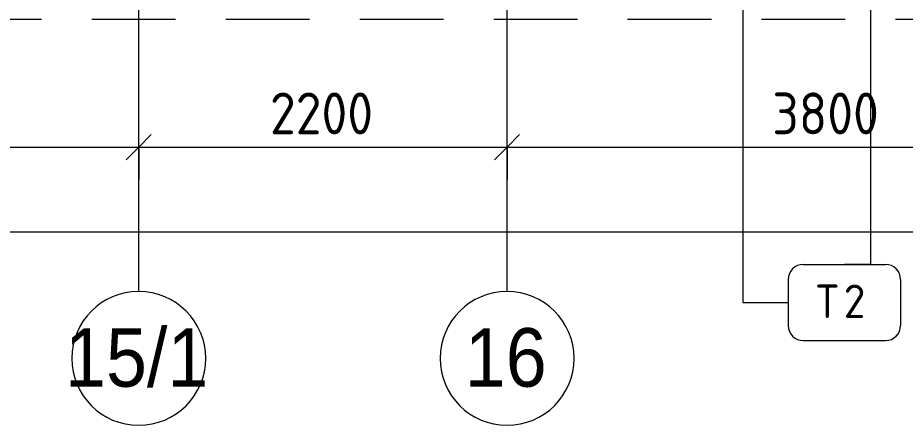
# Model space of a CAD drawing. Header units: millimetres. Extents: x -6228 to 201956, y -8553 to 30426.
# Drawn here: x 150689 to 155990, y -2706 to -269 of the extents above; entities that cross this region are included whole.
import ezdxf

# ---------------------------------------------------------------- set-up
doc = ezdxf.new("R2010")
doc.units = ezdxf.units.MM
doc.linetypes.add('200_ШТРИХ__ш1_п0_6_', pattern=[800, 500, -300])
for name, color, linetype, lineweight in [('A-ANNO-DIMS', 7, 'Continuous', 9), ('A-ANNO-DIMS-100', 7, 'Continuous', 9), ('A-DETL-MBND-1', 7, '200_ШТРИХ__ш1_п0_6_', 9), ('Марки для знаков', 7, 'Continuous', 9), ('Оси', 7, 'Continuous', 9), ('Оси-1', 7, 'Continuous', 20)]:
    doc.layers.add(name, color=color, linetype=linetype, lineweight=lineweight)
doc.styles.add('Arial_1', font='arial.ttf', dxfattribs={"width": 0.9, "height": 350})
doc.styles.add('GOST Common_1', font='GOST_Common.ttf', dxfattribs={"height": 200})
doc.styles.add('ISOCPEUR_1', font='isocpeur.ttf', dxfattribs={"width": 0.9, "height": 250})
doc.dimstyles.new('ISO-2_5_0_9К_БОЛЬШОЙ', dxfattribs={"dimscale": 304.8, "dimtxt": 248.995294, "dimasz": 0.492126, "dimexe": 0.393701, "dimexo": 0.984252, "dimgap": 0, "dimtad": 1, "dimdec": 0, "dimrnd": 10, "dimzin": 0, "dimdsep": 46, "dimtxsty": 'ISOCPEUR_1', "dimblk1": 'OBLIQUE', "dimblk2": 'OBLIQUE', "dimsah": 1, "dimcen": 0.09, "dimdle": 0.393701, "dimazin": 0, "dimtfac": 1, "dimtdec": 4, "dimtix": 1, "dimtmove": 0, "dimatfit": 3, "dimfxl": 1, "dimtvp": 1, "dimtolj": 1, "dimtzin": 0, "dimarcsym": 2})

# ---------------------------------------------------------------- blocks, each defined once
blk = doc.blocks.new('Ось сетки - D8-29747960-План зашивки приборов отопления в осях 1 этажа 12-23')
at = {"layer": 'Оси-1'}
for start, end in [(360, 180), (180, 360)]:
    blk.add_arc((0, 0), 4, start, end, dxfattribs=at)
blk = doc.blocks.new('DIMBLOCK21-План зашивки приборов отопления в осях 1 этажа 12-23')
at = {"layer": 'A-ANNO-DIMS-100'}
for p, q in [((149111.9, -1236.9), (149111.9, -922.9)), ((151411.9, -1236.9), (151411.9, -922.9)), ((149111.9, -1042.9), (151411.9, -1042.9)), ((149111.9, -1042.9), (149111.9, -1236.9)), ((151411.9, -1042.9), (151411.9, -1236.9))]:
    blk.add_line(p, q, dxfattribs=at)
at = {"layer": 'A-ANNO-DIMS-100', "lineweight": 20}
for p, q in [((149111.9, -1042.9), (149186.9, -967.9)), ((151411.9, -1042.9), (151486.9, -967.9)), ((149111.9, -1042.9), (149036.9, -1117.9)), ((151411.9, -1042.9), (151336.9, -1117.9))]:
    blk.add_line(p, q, dxfattribs=at)
at = {"layer": 'A-ANNO-DIMS-100', "color": 0, "insert": (149945.9, -716.3), "char_height": 250, "width": 758.478, "attachment_point": 1, "line_spacing_factor": 1.149209, "style": 'ISOCPEUR_1'}
blk.add_mtext('2300', dxfattribs=at)
blk = doc.blocks.new('_Oblique')
at = {"color": 0, "linetype": 'ByBlock', "lineweight": -2}
blk.add_line((-0.5, -0.5), (0.5, 0.5), dxfattribs=at)
blk = doc.blocks.new('DIMBLOCK22-План зашивки приборов отопления в осях 1 этажа 12-23')
at = {"layer": 'A-ANNO-DIMS-100'}
for p, q in [((151411.9, -1236.9), (151411.9, -922.9)), ((153611.9, -1236.9), (153611.9, -922.9)), ((151411.9, -1042.9), (153611.9, -1042.9)), ((151411.9, -1042.9), (151411.9, -1236.9)), ((153611.9, -1042.9), (153611.9, -1236.9))]:
    blk.add_line(p, q, dxfattribs=at)
at = {"layer": 'A-ANNO-DIMS-100', "lineweight": 20}
for p, q in [((151411.9, -1042.9), (151486.9, -967.9)), ((153611.9, -1042.9), (153686.9, -967.9)), ((151411.9, -1042.9), (151336.9, -1117.9)), ((153611.9, -1042.9), (153536.9, -1117.9))]:
    blk.add_line(p, q, dxfattribs=at)
at = {"layer": 'A-ANNO-DIMS-100', "color": 0, "insert": (152195.9, -716.3), "char_height": 250, "width": 758.478, "attachment_point": 1, "line_spacing_factor": 1.149209, "style": 'ISOCPEUR_1'}
blk.add_mtext('2200', dxfattribs=at)
blk = doc.blocks.new('DIMBLOCK23-План зашивки приборов отопления в осях 1 этажа 12-23')
at = {"layer": 'A-ANNO-DIMS-100'}
for p, q in [((153611.9, -1236.9), (153611.9, -922.9)), ((157411.9, -1236.9), (157411.9, -922.9)), ((153611.9, -1042.9), (157411.9, -1042.9)), ((153611.9, -1042.9), (153611.9, -1236.9)), ((157411.9, -1042.9), (157411.9, -1236.9))]:
    blk.add_line(p, q, dxfattribs=at)
at = {"layer": 'A-ANNO-DIMS-100', "lineweight": 20}
for p, q in [((153611.9, -1042.9), (153686.9, -967.9)), ((157411.9, -1042.9), (157486.9, -967.9)), ((153611.9, -1042.9), (153536.9, -1117.9)), ((157411.9, -1042.9), (157336.9, -1117.9))]:
    blk.add_line(p, q, dxfattribs=at)
at = {"layer": 'A-ANNO-DIMS-100', "color": 0, "insert": (155195.9, -716.3), "char_height": 250, "width": 758.478, "attachment_point": 1, "line_spacing_factor": 1.149209, "style": 'ISOCPEUR_1'}
blk.add_mtext('3800', dxfattribs=at)
blk = doc.blocks.new('DIMBLOCK33-План зашивки приборов отопления в осях 1 этажа 12-23')
at = {"layer": 'A-ANNO-DIMS-100'}
for p, q in [((135261.9, -1743.6), (135261.9, -1429.6)), ((181511.9, -1743.6), (181511.9, -1429.6)), ((135141.9, -1549.6), (181631.9, -1549.6)), ((135261.9, -1549.6), (135261.9, -1743.6)), ((181511.9, -1549.6), (181511.9, -1743.6))]:
    blk.add_line(p, q, dxfattribs=at)
at = {"layer": 'A-ANNO-DIMS-100', "lineweight": 20}
for p, q in [((135261.9, -1549.6), (135336.9, -1474.6)), ((181511.9, -1549.6), (181586.9, -1474.6)), ((135261.9, -1549.6), (135186.9, -1624.6)), ((181511.9, -1549.6), (181436.9, -1624.6))]:
    blk.add_line(p, q, dxfattribs=at)
at = {"layer": 'A-ANNO-DIMS-100', "color": 0, "insert": (157979.9, -1223), "char_height": 250, "width": 976.828, "attachment_point": 1, "line_spacing_factor": 1.149209, "style": 'ISOCPEUR_1'}
blk.add_mtext('46250', dxfattribs=at)
blk = doc.blocks.new('Марка_Знаки - В прямоуг_Наименование краткое-30718135-План зашивки приборов отопления в осях 1 этажа 12-23')
at = {"layer": 'Марки для знаков'}
for p, q in [((-2.455, 2.278), (2.455, 2.278)), ((-3.355, 1.378), (-3.355, -1.384)), ((3.355, 1.378), (3.355, -1.378)), ((-2.461, -2.278), (2.455, -2.278))]:
    blk.add_line(p, q, dxfattribs=at)
for centre, radius, start, end in [((-2.455, 1.378), 0.9, 90, 180), ((2.455, 1.378), 0.9, 0, 90), ((-2.461, -1.384), 0.893, 180, 270), ((2.455, -1.378), 0.9, 270, 0)]:
    blk.add_arc(centre, radius, start, end, dxfattribs=at)

msp = doc.modelspace()

# ---------------------------------------------------------------- linework, layer by layer
at = {"layer": 'A-DETL-MBND-1'}
msp.add_line((169231.9, -280), (135694.5, -280), dxfattribs=at)
at = {"layer": 'Марки для знаков'}
for p, q in [((155019.3, 304.7), (155019.3, -1971.9)), ((155781.6, 290.1), (155781.6, -1744.1)), ((155781.6, -1744.1), (155626.8, -1744.1)), ((155019.3, -1971.9), (155291.3, -1971.9))]:
    msp.add_line(p, q, dxfattribs=at)
at = {"layer": 'Оси'}
for p, q in [((151411.9, -1906.3), (151411.9, 593.7)), ((153611.9, -1906.3), (153611.9, 593.7))]:
    msp.add_line(p, q, dxfattribs=at)

# ---------------------------------------------------------------- block references
at = {"layer": 'Марки для знаков', "xscale": 99.99999999999993, "yscale": 99.99999999999993, "zscale": 99.99999999999993}
msp.add_blockref('Марка_Знаки - В прямоуг_Наименование краткое-30718135-План зашивки приборов отопления в осях 1 этажа 12-23', (155626.8, -1971.9), dxfattribs=at)
at = {"layer": 'Оси-1', "xscale": 99.99999999999993, "yscale": 99.99999999999993, "zscale": 99.99999999999993}
for p in [(151411.9, -2306.3), (153611.9, -2306.3)]:
    msp.add_blockref('Ось сетки - D8-29747960-План зашивки приборов отопления в осях 1 этажа 12-23', p, dxfattribs=at)

# ---------------------------------------------------------------- texts
at = {"layer": 'Марки для знаков', "char_height": 200, "attachment_point": 1, "style": 'GOST Common_1'}
for s, insert, width in [('\\fGOST Common|b0|i0|c204|p34|;Т', (155456.8, -1864.8), 200.422), ('\\fGOST Common|b0|i0|c204|p34|;2', (155622.2, -1864.8), 176.371)]:
    msp.add_mtext(s, dxfattribs=dict(at, insert=insert, width=width))
at = {"layer": 'Оси', "char_height": 350, "attachment_point": 1, "style": 'Arial_1'}
for s, insert, width in [('15/1', (150971.6, -2125.6), 1060.633), ('16', (153359.3, -2125.6), 606.076)]:
    msp.add_mtext(s, dxfattribs=dict(at, insert=insert, width=width))

# ---------------------------------------------------------------- dimensions: what is measured, and where the dimension line sits
at = {"layer": 'A-ANNO-DIMS'}
for base, p1, p2, override, picture, middle in [((151411.9, -1042.9), (149111.9, -936.9), (151411.9, -936.9), {"dimpost": '<>', "dimfxl": 2300}, 'DIMBLOCK21-План зашивки приборов отопления в осях 1 этажа 12-23', (150261.9, -917.9)), ((153611.9, -1042.9), (151411.9, -936.9), (153611.9, -936.9), {"dimpost": '<>', "dimfxl": 2200}, 'DIMBLOCK22-План зашивки приборов отопления в осях 1 этажа 12-23', (152511.9, -917.9)), ((157411.9, -1042.9), (153611.9, -936.9), (157411.9, -936.9), {"dimpost": '<>', "dimfxl": 3800}, 'DIMBLOCK23-План зашивки приборов отопления в осях 1 этажа 12-23', (155511.9, -917.9)), ((181511.9, -1549.6), (135261.9, -1443.6), (181511.9, -1443.6), {"dimpost": '<>', "dimfxl": 46250}, 'DIMBLOCK33-План зашивки приборов отопления в осях 1 этажа 12-23', (158386.9, -1424.6))]:
    dim = msp.add_linear_dim(base=base, p1=p1, p2=p2, dimstyle='ISO-2_5_0_9К_БОЛЬШОЙ', override=override, dxfattribs=at)
    dim.commit()
    dim.dimension.update_dxf_attribs({"geometry": picture, "text_midpoint": middle})

doc.saveas('drawing.dxf')
